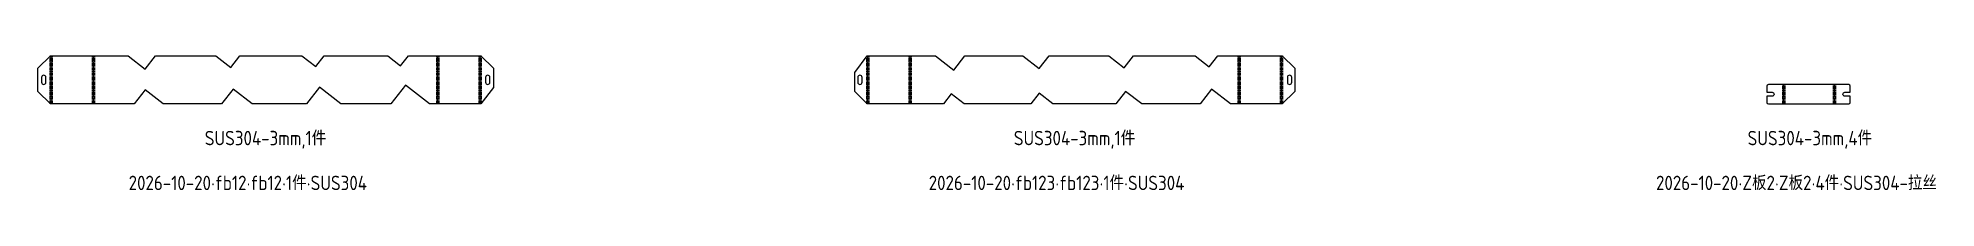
# Model space of a CAD drawing. Header units: inches. Extents: x -1148 to 2794, y 26431 to 26711.
import ezdxf

# ---------------------------------------------------------------- set-up
doc = ezdxf.new("R2010")
doc.units = ezdxf.units.IN
doc.header["$LTSCALE"] = 0.194989
doc.linetypes.add('CENTER', pattern=[50.8, 31.75, -6.35, 6.35, -6.35])
doc.layers.add('可见 (ISO)', color=7, linetype='Continuous', lineweight=25)
doc.layers.add('折弯线', color=1, linetype='CENTER')
doc.styles.add('Z-English', font='gbenor.shx', dxfattribs={"height": 10, "bigfont": 'hztxt.shx'})

msp = doc.modelspace()

# ---------------------------------------------------------------- linework, layer by layer
at = {"layer": '可见 (ISO)'}
for points in [[(-590.674, 26610.7), (-703.4792, 26610.7), (-742.9651, 26641.5498), (-767.0676, 26610.7), (-887.8338, 26610.7), (-925.5282, 26640.1501), (-948.5372, 26610.7), (-1122, 26610.7), (-1148, 26636.7), (-1148, 26684.7), (-1122, 26710.7), (-960.6028, 26710.7), (-925.478, 26683.2575), (-904.0376, 26710.7), (-778.6846, 26710.7), (-747.7784, 26686.5534), (-728.9131, 26710.7), (-600.015, 26710.7), (-571.3102, 26688.2733), (-553.7885, 26710.7), (-421.3454, 26710.7), (-394.8419, 26689.9932), (-378.664, 26710.7), (-228, 26710.7), (-202, 26684.7), (-202, 26644.8243), (-228.6317, 26610.7), (-334.7701, 26610.7), (-384.9309, 26649.89), (-415.5495, 26610.7), (-519.1246, 26610.7), (-563.554, 26645.412)], [(1328.363, 26610.7), (1289.2968, 26641.2219), (1265.4505, 26610.7), (1144.0084, 26610.7), (1110.6737, 26636.7439), (1090.326, 26610.7), (959.6538, 26610.7), (931.2626, 26632.8816), (913.9324, 26610.7), (775.2993, 26610.7), (748.6995, 26631.482), (732.4628, 26610.7), (574, 26610.7), (548, 26636.7), (548, 26675.7), (574, 26710.7), (715.5244, 26710.7), (753.675, 26680.8935), (776.9624, 26710.7), (897.4426, 26710.7), (931.3746, 26684.1894), (952.0869, 26710.7), (1076.1122, 26710.7), (1107.8428, 26685.9093), (1127.2115, 26710.7), (1254.7818, 26710.7), (1284.3111, 26687.6292), (1302.336, 26710.7), (1436, 26710.7), (1462, 26684.7), (1462, 26636.7), (1436, 26610.7)]]:
    msp.add_lwpolyline(points, close=True, dxfattribs=at)
for points in [[(-1131.5, 26655.7), (-1131.5, 26665.7, 1), (-1140.5, 26665.7), (-1140.5, 26655.7, 1)], [(-209.5, 26655.7), (-209.5, 26665.7, 1), (-218.5, 26665.7), (-218.5, 26655.7, 1)], [(563.5, 26655.7), (563.5, 26665.7, 1), (554.5, 26665.7), (554.5, 26655.7, 1)], [(1455.5, 26655.7), (1455.5, 26665.7, 1), (1446.5, 26665.7), (1446.5, 26655.7, 1)], [(2442.3, 26613.7, 0.414213562), (2445.3, 26610.7), (2612.3, 26610.7, 0.414213562), (2615.3, 26613.7), (2615.3, 26626.6), (2604.4, 26626.6, -0.414213562), (2600.3, 26630.7, -0.414213562), (2604.4, 26634.8), (2615.3, 26634.8), (2615.3, 26647.7, 0.414213562), (2612.3, 26650.7), (2445.3, 26650.7, 0.414213562), (2442.3, 26647.7), (2442.3, 26634.8), (2453.2, 26634.8, -0.414213562), (2457.3, 26630.7, -0.414213562), (2453.2, 26626.6), (2442.3, 26626.6)]]:
    msp.add_lwpolyline(points, format="xyb", close=True, dxfattribs=at)
at = {"layer": '折弯线', "color": 5, "linetype": 'CENTER'}
for points in [[(-1123, 26610.7), (-1123, 26710.7)], [(-1118, 26610.7), (-1118, 26710.7)], [(-1035, 26610.7), (-1035, 26710.7)], [(-1030, 26610.7), (-1030, 26710.7)], [(-320, 26610.7), (-320, 26710.7)], [(-315, 26610.7), (-315, 26710.7)], [(-232, 26610.7), (-232, 26710.7)], [(-227, 26610.7), (-227, 26710.7)], [(573, 26610.7), (573, 26710.7)], [(578, 26610.7), (578, 26710.7)], [(661, 26610.7), (661, 26710.7)], [(666, 26610.7), (666, 26710.7)], [(1344, 26610.7), (1344, 26710.7)], [(1349, 26610.7), (1349, 26710.7)], [(1432, 26610.7), (1432, 26710.7)], [(1437, 26610.7), (1437, 26710.7)], [(2475.3, 26610.7), (2475.3, 26650.7)], [(2480.3, 26610.7), (2480.3, 26650.7)], [(2580.3, 26610.7), (2580.3, 26650.7)], [(2585.3, 26610.7), (2585.3, 26650.7)]]:
    msp.add_lwpolyline(points, dxfattribs=at)
at = {"layer": '折弯线', "color": 1, "linetype": 'CENTER', "ltscale": 0.5}
for points in [[(-1120.5, 26610.7), (-1120.5, 26710.7)], [(-1032.5, 26610.7), (-1032.5, 26710.7)], [(-317.5, 26610.7), (-317.5, 26710.7)], [(-229.5, 26610.7), (-229.5, 26710.7)], [(575.5, 26610.7), (575.5, 26710.7)], [(663.5, 26610.7), (663.5, 26710.7)], [(1346.5, 26610.7), (1346.5, 26710.7)], [(1434.5, 26610.7), (1434.5, 26710.7)], [(2477.8, 26610.7), (2477.8, 26650.7)], [(2582.8, 26610.7), (2582.8, 26650.7)]]:
    msp.add_lwpolyline(points, dxfattribs=at)

# ---------------------------------------------------------------- texts
at = {"color": 3, "style": 'Z-English'}
for s, p in [('SUS304-3mm,1件', (-801.6, 26524.4)), ('SUS304-3mm,1件', (878.4, 26524.4)), ('SUS304-3mm,4件', (2402.2, 26524.4))]:
    msp.add_text(s, height=30, dxfattribs=at).set_placement(p)
at = {"color": 2, "style": 'Z-English'}
for s, p in [('2026-10-20·fb12·fb12·1件·SUS304', (-959.7, 26431)), ('2026-10-20·fb123·fb123·1件·SUS304', (701.7, 26431)), ('2026-10-20·Z板2·Z板2·4件·SUS304-拉丝', (2212, 26431))]:
    msp.add_text(s, height=30, dxfattribs=at).set_placement(p)

doc.saveas('drawing.dxf')
